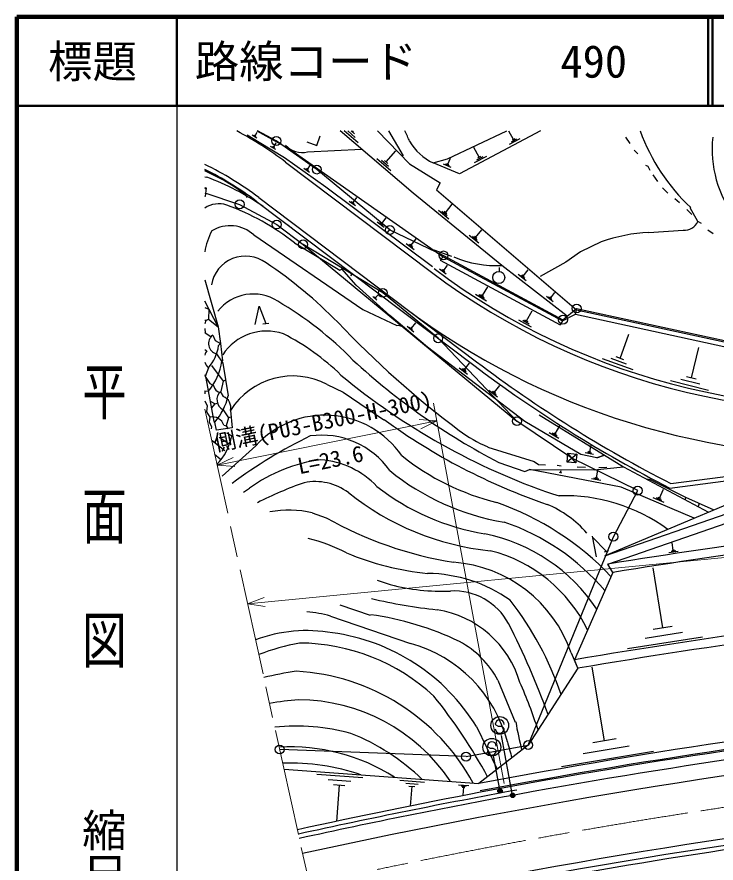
# Model space of a CAD drawing. Units: millimetres, scale not verified. Extents: x 40000 to 680000, y 20000 to 380000.
# Drawn here: x 40000 to 118645, y 284809 to 380000 of the extents above; entities that cross this region are included whole.
import ezdxf
from ezdxf.enums import TextEntityAlignment as Align

# ---------------------------------------------------------------- set-up
doc = ezdxf.new("R2010")
doc.units = ezdxf.units.MM
doc.header["$LTSCALE"] = 1000
doc.header["$PDMODE"] = 32
doc.header["$PDSIZE"] = 500
doc.linetypes.add('CHAIN', pattern=[18.5, 12, -1.5, 3.5, -1.5])
for name, color, linetype, lineweight in [('M-BGD', 7, 'Continuous', 25), ('M-BMK', 2, 'CHAIN', 13), ('M-BMK-ROW', 30, 'Continuous', 25), ('M-STR-HTXT', 7, 'Continuous', 13), ('M-STR-STRC', 7, 'Continuous', 25), ('M-TTL', 2, 'Continuous', 140), ('M-TTL-BAND', 7, 'Continuous', 25), ('M-TTL-LINE', 7, 'Continuous', 50)]:
    doc.layers.add(name, color=color, linetype=linetype, lineweight=lineweight)
doc.layers.add('M-TTL-TXT', color=7, linetype='Continuous')
doc.styles.add('@ＭＳ ゴシック', font='')
doc.styles.add('ＭＳ ゴシック', font='')
doc.styles.get('@ＭＳ ゴシック').set_extended_font_data('@MS Gothic')
doc.styles.get('ＭＳ ゴシック').set_extended_font_data('MS Gothic')

msp = doc.modelspace()

# ---------------------------------------------------------------- linework, layer by layer
at = {"layer": 'M-BGD'}
for p, q in [((66979, 366378), (66480, 366683)), ((66885, 366504), (66635, 366657)), ((66853, 366592), (66728, 366668)), ((66790, 366630), (67035, 367029)), ((73746, 365518), (74111, 366626)), ((78372, 365841), (76816, 367171)), ((78055, 366444), (77206, 367171)), ((77979, 366843), (77596, 367171)), ((77739, 367048), (77843, 367171)), ((81813, 367171), (83433, 364357)), ((95850, 366207), (95345, 367164)), ((68891, 365372), (69173, 365836)), ((72609, 365940), (73746, 365518)), ((96575, 366282), (95377, 365652)), ((96212, 366244), (95613, 365929)), ((95999, 366285), (95700, 366128)), ((108474, 366456), (108959, 365776)), ((69111, 365080), (68531, 365433)), ((69001, 365226), (68711, 365402)), ((68964, 365328), (68819, 365416)), ((72669, 364832), (78774, 365136)), ((81532, 363683), (82609, 364941)), ((91979, 364214), (91400, 365314)), ((109416, 365010), (109843, 364586)), ((70218, 363668), (86623, 351294)), ((82050, 362695), (80476, 364041)), ((81791, 363189), (81004, 363862)), ((81729, 363514), (81335, 363851)), ((88479, 363418), (88763, 364113)), ((92812, 364301), (91436, 363577)), ((92395, 364257), (91708, 363895)), ((92151, 364304), (91807, 364123)), ((72902, 362513), (72289, 362947)), ((72792, 362683), (72485, 362900)), ((72759, 362798), (72605, 362907)), ((72682, 362853), (73029, 363343)), ((88842, 363067), (87974, 363422)), ((88660, 363243), (88226, 363420)), ((88587, 363374), (88370, 363463)), ((110699, 363311), (110955, 363226)), ((110955, 363226), (111184, 362773)), ((61128, 361994), (61319, 361955)), ((111526, 362234), (112040, 361498)), ((112610, 360790), (113209, 360167)), ((65756, 359925), (65870, 359698)), ((66906, 359277), (91382, 340815)), ((67207, 359676), (91683, 341214)), ((78070, 358731), (77372, 359253)), ((77948, 358931), (77599, 359192)), ((77913, 359066), (77738, 359197)), ((77826, 359131), (78244, 359690)), ((88195, 357977), (88958, 358917)), ((114006, 359573), (114518, 359120)), ((88592, 357265), (87417, 358219)), ((88394, 357621), (87806, 358098)), ((88342, 357858), (88048, 358096)), ((115345, 358328), (115914, 357762)), ((116599, 356969), (115741, 358528)), ((81041, 356758), (81519, 357396)), ((116997, 356743), (116599, 356969)), ((81321, 356300), (80523, 356897)), ((81181, 356529), (80782, 356827)), ((81141, 356683), (80942, 356832)), ((81955, 356145), (81616, 355689)), ((91589, 355189), (92292, 356054)), ((117709, 356035), (118335, 355640)), ((66651, 355470), (78918, 347076)), ((91954, 354534), (90874, 355412)), ((91772, 354862), (91232, 355301)), ((91725, 355080), (91454, 355299)), ((111093, 355758), (114955, 355998)), ((71226, 354576), (76319, 351526)), ((84676, 353791), (83775, 354465)), ((84518, 354049), (84068, 354386)), ((84473, 354224), (84248, 354392)), ((84360, 354308), (84899, 355029)), ((105730, 354690), (103376, 353574)), ((86905, 353804), (88895, 353101)), ((103376, 353574), (101761, 352405)), ((87626, 352624), (87931, 353028)), ((87626, 352624), (101111, 345366)), ((87931, 353028), (101355, 345803)), ((101761, 352405), (98870, 350805)), ((76319, 351526), (76546, 351640)), ((76546, 351640), (76631, 351754)), ((76631, 351754), (77513, 351274)), ((88272, 351076), (87543, 351611)), ((88143, 351282), (87779, 351550)), ((88106, 351422), (87924, 351556)), ((88015, 351489), (88443, 352072)), ((94239, 351815), (94239, 351370)), ((96960, 350842), (97519, 351564)), ((61128, 350430), (62624, 345119)), ((77629, 350887), (77540, 350986)), ((77584, 350936), (77684, 351025)), ((97272, 350313), (96369, 351011)), ((97116, 350578), (96665, 350927)), ((97073, 350755), (96848, 350930)), ((92354, 348652), (92965, 349637)), ((80485, 348141), (80047, 348536)), ((80415, 348283), (80196, 348481)), ((80400, 348377), (80291, 348476)), ((80345, 348426), (80662, 348776)), ((92817, 348023), (91585, 348788)), ((92585, 348338), (91969, 348720)), ((92508, 348556), (92200, 348747)), ((100308, 347963), (99565, 348538)), ((100180, 348181), (99808, 348469)), ((100144, 348328), (99958, 348471)), ((100051, 348400), (100511, 348994)), ((62624, 345119), (61128, 348028)), ((61128, 347301), (61588, 347134)), ((61588, 347134), (61542, 345996)), ((78918, 347076), (82729, 345299)), ((97331, 345792), (97966, 346945)), ((101355, 345803), (102822, 346561)), ((102822, 346561), (102928, 347050)), ((102822, 346561), (119519, 342934)), ((102928, 347050), (119568, 343435)), ((61128, 345924), (61259, 345853)), ((61259, 345853), (61128, 345456)), ((61259, 345853), (61542, 345996)), ((61542, 345996), (62624, 345119)), ((84386, 345002), (84884, 345591)), ((97893, 345107), (96451, 345901)), ((97612, 345449), (96891, 345846)), ((97511, 345693), (97151, 345891)), ((101355, 345803), (101111, 345366)), ((61128, 344964), (61178, 344461)), ((62624, 345119), (62914, 343274)), ((67670, 345485), (68335, 345538)), ((82729, 345299), (82928, 345328)), ((82928, 345328), (83269, 345216)), ((84631, 344543), (83893, 345165)), ((84508, 344773), (84140, 345083)), ((84478, 344924), (84294, 345079)), ((61128, 344436), (61178, 344461)), ((61178, 344461), (61804, 344066)), ((62031, 344180), (62317, 343613)), ((107839, 341590), (108831, 344329)), ((62317, 343613), (62914, 343274)), ((62914, 343274), (62688, 343018)), ((62914, 343274), (63120, 341316)), ((115863, 339384), (116718, 342822)), ((62435, 342108), (63177, 341060)), ((108267, 341435), (107411, 341745)), ((63120, 341316), (63006, 341258)), ((63177, 341060), (63757, 337370)), ((90363, 340327), (90926, 341066)), ((109303, 340286), (105880, 341526)), ((108571, 340938), (106860, 341558)), ((61532, 340515), (61166, 339548)), ((61900, 340772), (63212, 339016)), ((90684, 339790), (89760, 340494)), ((90524, 340058), (90061, 340410)), ((90479, 340239), (90247, 340415)), ((61128, 339737), (61166, 339548)), ((61166, 339548), (61708, 338755)), ((61252, 339378), (62148, 334497)), ((63212, 339016), (62932, 337879)), ((63212, 339016), (63496, 339159)), ((117798, 337990), (113501, 339058)), ((116830, 338687), (114682, 339221)), ((116400, 339250), (115326, 339517)), ((61128, 337931), (61143, 337901)), ((61708, 338755), (62106, 338529)), ((74914, 338657), (76706, 337782)), ((94061, 337217), (93093, 337955)), ((93724, 337780), (94314, 338554)), ((61143, 337901), (61128, 337611)), ((61512, 337874), (61143, 337901)), ((62933, 337737), (63218, 337312)), ((76706, 337782), (81260, 334673)), ((93893, 337499), (93408, 337867)), ((93845, 337688), (93603, 337872)), ((61128, 336803), (61404, 336255)), ((61404, 336255), (61321, 335573)), ((61800, 336739), (62283, 336485)), ((61887, 336001), (62283, 336485)), ((62283, 336485), (62539, 336543)), ((61321, 335573), (61692, 334978)), ((63194, 335807), (63794, 334900)), ((64018, 335724), (64224, 333765)), ((98751, 335242), (108249, 329404)), ((61692, 334978), (61609, 334438)), ((61609, 334438), (61894, 333871)), ((62148, 334497), (62262, 334412)), ((62435, 333504), (62262, 334412)), ((63794, 334900), (63541, 333990)), ((63794, 334900), (64021, 335014)), ((61894, 333871), (61867, 333644)), ((64224, 333765), (62435, 333504)), ((63285, 334075), (63541, 333990)), ((63541, 333990), (63770, 333679)), ((63572, 333224), (64170, 332885)), ((100976, 332570), (99888, 333215)), ((100697, 333030), (100425, 333191)), ((100561, 333110), (101077, 333981)), ((61956, 332338), (63380, 331207)), ((62750, 332738), (63832, 332003)), ((100768, 332840), (100224, 333163)), ((63086, 328339), (66871, 331758)), ((92970, 331617), (98200, 329987)), ((104429, 331075), (104583, 331843)), ((62242, 330815), (62844, 330296)), ((102884, 329824), (101986, 330916)), ((102981, 330819), (102884, 329824)), ((104871, 330788), (103911, 330979)), ((104650, 330931), (104170, 331027)), ((104549, 331051), (104309, 331099)), ((105242, 330408), (106093, 330694)), ((113456, 326996), (139870, 330427)), ((113545, 327512), (139453, 330877)), ((94196, 329888), (97125, 328876)), ((98200, 329987), (98656, 329647)), ((98656, 329647), (99451, 329622)), ((100758, 329569), (101212, 329514)), ((102884, 329824), (101889, 329921)), ((97125, 328876), (97664, 329076)), ((101282, 328685), (101030, 328734)), ((101156, 328709), (101205, 328962)), ((103939, 329324), (103002, 329349)), ((105197, 328150), (105359, 328993)), ((105444, 329301), (106353, 329332)), ((105684, 327837), (104629, 328040)), ((105440, 327994), (104913, 328095)), ((105329, 328124), (105065, 328175)), ((127296, 328289), (106230, 319416)), ((110844, 328041), (111242, 327957)), ((111242, 327957), (115224, 325982)), ((65488, 326527), (66149, 326984)), ((106128, 319381), (127311, 326698)), ((112296, 325877), (112727, 326890)), ((100257, 326330), (100996, 326134)), ((106454, 318435), (127637, 325752)), ((112822, 325355), (111555, 325893)), ((112559, 325616), (111926, 325885)), ((112455, 325810), (112138, 325945)), ((115224, 325982), (115168, 325669)), ((115224, 325982), (118385, 324536)), ((116731, 325249), (116619, 324908)), ((73229, 324225), (74793, 323662)), ((104703, 321602), (105165, 319275)), ((104760, 321489), (106270, 319904)), ((113837, 320003), (113718, 320841)), ((106100, 319818), (106582, 319990)), ((114391, 319868), (113344, 319719)), ((114114, 319935), (113591, 319861)), ((113968, 320021), (113707, 319984)), ((107025, 317515), (106454, 318435)), ((112639, 311255), (111586, 318021)), ((107025, 317515), (102730, 307678)), ((80541, 316640), (82002, 316132)), ((76306, 313849), (79742, 312717)), ((75255, 312588), (84267, 309523)), ((113696, 311420), (111582, 311091)), ((114884, 310739), (110656, 310081)), ((117130, 310222), (108673, 308906)), ((102360, 308475), (103076, 306682)), ((103106, 306727), (102730, 307678)), ((103106, 306727), (97507, 298082)), ((106094, 298558), (104704, 306845)), ((94107, 305380), (96053, 300673)), ((91682, 300176), (94022, 295360)), ((97507, 298082), (91967, 293754)), ((108858, 297957), (103679, 297088)), ((107389, 298775), (104800, 298341)), ((111621, 297355), (101263, 295618)), ((70045, 295390), (91967, 293754)), ((73743, 294813), (78895, 294429)), ((74992, 294202), (77568, 294010)), ((75598, 293639), (76886, 293542)), ((76242, 293591), (75934, 289469)), ((83062, 294118), (85862, 293909)), ((83742, 293785), (85141, 293681)), ((84071, 293479), (84771, 293427)), ((84421, 293453), (84253, 291213)), ((88720, 294060), (88763, 293993)), ((89690, 293623), (90817, 293539)), ((89964, 293489), (90527, 293447)), ((90096, 293366), (90378, 293345)), ((90237, 293356), (90170, 292454))]:
    msp.add_line(p, q, dxfattribs=at)
for points in [[(86741, 351872), (74755, 360835), (70089, 364135), (67241, 365865), (65904, 366684)], [(66985, 367171), (70680, 365110), (87931, 353028)], [(101913, 346342), (94549, 352040), (84555, 360158), (76355, 367171)], [(80575, 367171), (84163, 363489), (87621, 361319), (87195, 360564), (102928, 347050)], [(98905, 367171), (89773, 362361), (86815, 363573)], [(86815, 363573), (88433, 364032), (95123, 367171)], [(106093, 330694), (105242, 330408), (103423, 330771), (97135, 334498), (86178, 342846), (81959, 346404), (78171, 349828), (76550, 351645)], [(66805, 345415), (67243, 347460), (68003, 345512)], [(97664, 329076), (104934, 329043), (108249, 329404), (117795, 324287)], [(116173, 323604), (107969, 327092), (97664, 329076)]]:
    msp.add_lwpolyline(points, dxfattribs=at)
msp.add_lwpolyline([(102981, 330819), (101889, 329921), (101986, 330916)], close=True, dxfattribs=at)
msp.add_circle((94198, 350690), 681, dxfattribs=at)
for centre, radius, start, end in [((44625, 329738), 42500, 52.97245, 61.73459), ((73466, 361892), 11464, 21.03193, 27.41792), ((131124, 374865), 22380, 200.1088, 226.77839), ((131084, 365125), 12885, 173.92806, 217.26), ((72022, 367066), 2326, 219.3662, 286.15194), ((89606, 369269), 6344, 210.95645, 243.8996), ((44625, 329738), 37500, 52.97245, 63.89124), ((44625, 329738), 37000, 52.97245, 63.51116), ((53174, 343977), 20314, 51.72964, 66.95003), ((49981, 332472), 31635, 55.9626, 68.8883), ((62723, 356026), 2947, 72.66786, 122.78789), ((53943, 332613), 27947, 51.79919, 69.78198), ((115029, 357749), 1752, 267.56143, 333.57472), ((63984, 352581), 3932, 47.28391, 121.39941), ((49981, 332472), 31635, 49.20086, 49.9824), ((54243, 330120), 30999, 57.47916, 58.03965), ((68859, 352254), 7842, 151.99418, 170.36477), ((111997, 337221), 18559, 92.79228, 109.73866), ((65704, 349200), 3890, 53.38102, 170.23499), ((41335, 311899), 48439, 44.16247, 56.56442), ((93897, 363851), 11829, 246.34226, 273.16065), ((133293, 413166), 77500, 232.97255, 280.35884), ((133293, 413166), 77000, 232.97255, 280.35884), ((66584, 343757), 5070, 57.01243, 141.97759), ((49189, 313542), 39929, 44.22776, 59.68243), ((133293, 413166), 82500, 232.97255, 272.79049), ((154667, 420187), 108313, 223.48771, 233.18008), ((68081, 338799), 5866, 71.09719, 147.28788), ((62730, 343241), 1171, 126.68426, 255.40643), ((57420, 320019), 27381, 45.99185, 62.69225), ((57819, 343749), 4923, 318.9475, 351.46792), ((62500, 341564), 1428, 143.32314, 164.01411), ((62137, 343613), 1428, 225.06376, 236.83006), ((62500, 341564), 1428, 195.98589, 227.28935), ((56494, 342213), 6634, 319.15428, 351.9765), ((128939, 396838), 75427, 227.3144, 242.57365), ((181711, 460567), 150000, 232.97249, 242.93274), ((181711, 460567), 149500, 232.97249, 242.87334), ((71053, 331292), 8315, 62.33767, 147.79153), ((124828, 397934), 75702, 230.27163, 251.05978), ((63060, 338696), 968, 189.94016, 262.44785), ((57066, 338895), 6862, 319.20889, 347.16081), ((63746, 336929), 1250, 130.58367, 243.85098), ((62699, 336055), 1360, 345.9205, 67.58746), ((74641, 324704), 10494, 34.49796, 137.76499), ((61961, 333596), 1408, 19.87162, 101.01646), ((122086, 390646), 69224, 233.91679, 251.07607), ((98844, 345457), 15035, 232.80206, 246.9999), ((57584, 334224), 6720, 317.01474, 348.50343), ((97045, 283390), 55001, 115.92204, 126.67493), ((74284, 323606), 9340, 35.0357, 97.89207), ((100649, 352365), 27803, 231.3621, 256.12977), ((76662, 312298), 18062, 97.82527, 125.59777), ((73430, 320525), 9698, 43.2837, 85.42504), ((99394, 350513), 27734, 230.97486, 260.49603), ((86642, 286968), 43087, 109.42996, 117.03944), ((73546, 321490), 6236, 53.18618, 101.44164), ((97025, 348364), 26878, 232.03256, 260.59477), ((96385, 350372), 30589, 231.35403, 264.08901), ((101554, 306346), 19796, 53.95805, 91.61587), ((83249, 294742), 32457, 43.42292, 70.68577), ((94825, 313782), 12357, 41.32322, 67.08671), ((70641, 312360), 12144, 77.69644, 100.36532), ((95881, 361002), 42884, 240.54318, 260.93084), ((223476, -401162), 729050, 95.91947, 99.23667), ((86497, 298744), 25794, 40.42568, 71.18606), ((223476, -401162), 728050, 95.91767, 99.204), ((88737, 302488), 19747, 33.44067, 78.6228), ((68620, 303734), 18063, 62.08051, 76.7173), ((89172, 303755), 16693, 25.84944, 75.91233), ((89410, 349386), 32151, 247.44561, 264.27255), ((87934, 303411), 15289, 19.33975, 85.5445), ((86013, 301035), 16361, 54.69416, 89.34184), ((87834, 338918), 23520, 255.64417, 272.26475), ((89133, 308406), 7019, 28.4063, 93.01975), ((92525, 365937), 52889, 256.18033, 264.29228), ((67541, 292430), 35525, 18.64616, 38.1755), ((85451, 301851), 11601, 16.43287, 81.005), ((223476, -401162), 719050, 95.90065, 99.66715), ((71604, 300239), 12878, 73.52989, 85.5421), ((75140, 279217), 33850, 64.38111, 82.08973), ((223476, -401162), 718050, 95.89882, 99.65036), ((15289, 270899), 89840, 19.93912, 27.04267), ((72630, 294183), 16778, 80.18963, 110.17992), ((72485, 288389), 22526, 31.54809, 82.33718), ((77393, 280859), 29248, 101.02418, 110.38273), ((71637, 287076), 22491, 47.26579, 89.58366), ((80088, 294488), 15605, 14.7275, 74.46598), ((84682, 300347), 10685, 28.10339, 61.52549), ((77279, 266098), 40712, 98.28449, 103.49759), ((70118, 282285), 24134, 28.50186, 86.92326), ((45730, 282678), 55586, 17.9339, 23.82676), ((74527, 266117), 37168, 94.3933, 99.46128), ((71619, 282580), 20597, 33.87487, 89.83302), ((38293, 264635), 62294, 28.67044, 38.71415), ((223476, -401162), 707250, 95.87427, 100.71625), ((223476, -401162), 706400, 95.87427, 100.71624), ((223476, -401162), 706250, 95.87427, 100.71624), ((71415, 276712), 23499, 74.81567, 95.87537), ((125587, 305423), 29853, 189.10058, 195.33495), ((223476, -401162), 705250, 95.84899, 100.38552), ((68309, 276178), 24992, 46.24416, 68.24828), ((223476, -401162), 703500, 95.84899, 102.42235), ((134269, 308137), 40270, 193.91186, 196.57465), ((70834, 276361), 21515, 57.29025, 93.53676), ((70868, 272120), 23938, 70.93775, 92.31317), ((223476, -401162), 706250, 100.71624, 102.42235), ((223476, -401162), 705750, 100.38552, 102.42235), ((223476, -401162), 705250, 100.38552, 102.42235), ((223476, -401162), 696500, 95.84899, 102.42236), ((223476, -401162), 695750, 95.84899, 102.42236), ((344911, -2209222), 2500000, 88.47449, 95.40178), ((344911, -2209222), 2500750, 92.07543, 95.40178), ((223476, -401162), 695250, 96.72574, 100.75237)]:
    msp.add_arc(centre, radius, start, end, dxfattribs=at)
at = {"layer": 'M-BMK'}
msp.add_line((61128, 335874), (89954, 205000), dxfattribs=at)
msp.add_arc((223476, -401162), 700000, 95.84899, 102.36097, dxfattribs=at)
at = {"layer": 'M-BMK-ROW'}
for p, q in [((69174, 366048), (67076, 367171)), ((73737, 362829), (69174, 366048)), ((81954, 356032), (73737, 362829)), ((61128, 360792), (61273, 360777)), ((61273, 360777), (61128, 360658)), ((61273, 360777), (61176, 359782)), ((61128, 360197), (65053, 358910)), ((61176, 359782), (61128, 359841)), ((61176, 359782), (61128, 359787)), ((65053, 358910), (69224, 356643)), ((69224, 356643), (72188, 354407)), ((81954, 356032), (87988, 353167)), ((87988, 353167), (101419, 345939)), ((101419, 345939), (102960, 347196)), ((102960, 347196), (119582, 343585)), ((107094, 321527), (109828, 326709)), ((97507, 298082), (107094, 321527)), ((90519, 296787), (97507, 298082)), ((90519, 296787), (69561, 297587))]:
    msp.add_line(p, q, dxfattribs=at)
msp.add_lwpolyline([(72188, 354407), (96251, 334521), (87382, 343848), (81161, 348957)], close=True, dxfattribs=at)
msp.add_lwpolyline([(109828, 326709), (102435, 330370), (96251, 334521)], dxfattribs=at)
for centre in [(69174, 366048), (73737, 362829), (65053, 358910), (69224, 356643), (81954, 356032), (72188, 354407), (87988, 353167), (81161, 348957), (102960, 347196), (101419, 345939), (87382, 343848), (96251, 334521), (109828, 326709), (107094, 321527), (69559, 297587), (97507, 298082), (90519, 296787)]:
    msp.add_circle(centre, 500, dxfattribs=at)
at = {"layer": 'M-STR-HTXT'}
for p, q in [((94795, 293775), (86876, 336537)), ((62518, 329560), (87240, 334570)), ((87240, 334570), (85244, 334694)), ((85450, 333679), (87240, 334570)), ((255125, 332338), (65949, 313986)), ((64309, 330451), (62518, 329560)), ((62518, 329560), (64515, 329436)), ((67822, 314688), (65949, 313986)), ((65949, 313986), (67921, 313658))]:
    msp.add_line(p, q, dxfattribs=at)
at = {"layer": 'M-STR-STRC'}
for p, q in [((93913, 300306), (93813, 300425)), ((94158, 300167), (93913, 300306)), ((94459, 300165), (94158, 300167)), ((94704, 300053), (94459, 300165)), ((94810, 299917), (94704, 300053)), ((95761, 292428), (94521, 299165)), ((93022, 297853), (92923, 297971)), ((93267, 297714), (93022, 297853)), ((93568, 297712), (93267, 297714)), ((93813, 297600), (93568, 297712)), ((93919, 297464), (93813, 297600)), ((94309, 293074), (93604, 296859))]:
    msp.add_line(p, q, dxfattribs=at)
for centre, radius in [((94312, 300296), 1000), ((93422, 297842), 1000), ((94336, 292927), 150), ((94336, 292927), 120), ((94336, 292927), 90), ((94336, 292927), 60), ((94336, 292927), 30), ((95761, 292428), 150), ((95761, 292428), 120), ((95761, 292428), 90), ((95761, 292428), 60), ((95761, 292428), 30)]:
    msp.add_circle(centre, radius, dxfattribs=at)
for centre, start, end in [((94313, 300421), 359.55488, 179.55488), ((94310, 299921), 179.55488, 359.55488), ((93423, 297967), 359.55488, 179.55488), ((93419, 297467), 179.55488, 359.55488)]:
    msp.add_arc(centre, 500, start, end, dxfattribs=at)
for p in [(94336, 292927), (95761, 292428)]:
    msp.add_point(p, dxfattribs=at)
at = {"layer": 'M-TTL'}
for p, q in [((40000, 380000), (40000, 20000)), ((680000, 380000), (40000, 380000))]:
    msp.add_line(p, q, dxfattribs=at)
at = {"layer": 'M-TTL-BAND'}
msp.add_line((58000, 370000), (58000, 20000), dxfattribs=at)
at = {"layer": 'M-TTL-LINE'}
for p, q in [((58000, 380000), (58000, 370000)), ((117750, 380000), (117750, 370000)), ((118250, 380000), (118250, 370000)), ((40000, 370000), (680000, 370000))]:
    msp.add_line(p, q, dxfattribs=at)

# ---------------------------------------------------------------- texts
at = {"layer": 'M-STR-HTXT', "style": 'ＭＳ ゴシック'}
msp.add_text('側溝(PU3-B300-H-300)', height=1833, rotation=11.456, dxfattribs=at).set_placement((74681, 333045), align=Align.BOTTOM_CENTER)
at = {"layer": 'M-STR-HTXT', "style": '@ＭＳ ゴシック'}
msp.add_text('L=23.6', height=1833, rotation=11.457, dxfattribs=at).set_placement((75078, 331085), align=Align.TOP_CENTER)
at = {"layer": 'M-TTL-BAND', "style": '@ＭＳ ゴシック', "width": 1.4}
msp.add_text('平  面  図', height=3666, rotation=270, dxfattribs=at).set_placement((49777, 306475), align=Align.MIDDLE_RIGHT)
at = {"layer": 'M-TTL-BAND', "style": '@ＭＳ ゴシック'}
msp.add_text('縮尺千分の一', height=3666, rotation=270, dxfattribs=at).set_placement((49777, 261030), align=Align.MIDDLE_RIGHT)
at = {"layer": 'M-TTL-TXT', "style": 'ＭＳ ゴシック'}
msp.add_text('標題', height=3666, dxfattribs=at).set_placement((48500, 375000), align=Align.MIDDLE_CENTER)
for s, p in [('路線コード', (60000, 375000)), ('490', (101142, 375000))]:
    msp.add_text(s, height=3666, dxfattribs=at).set_placement(p, align=Align.MIDDLE_LEFT)

doc.saveas('drawing.dxf')
